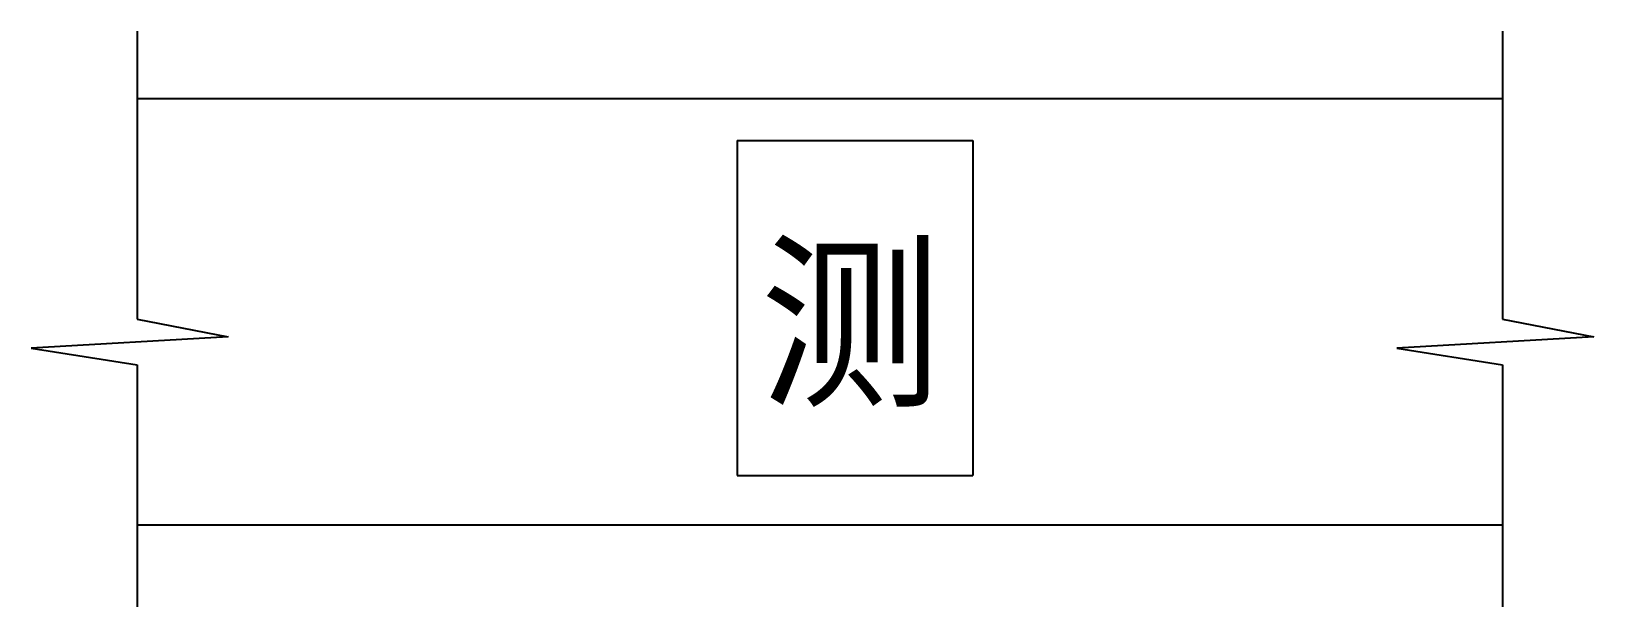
# Model space of a CAD drawing. Header units: metres. Extents: x -22519.1 to -22474.3, y -12491 to -12474.5.
import ezdxf

# ---------------------------------------------------------------- set-up
doc = ezdxf.new("R2010")
doc.units = ezdxf.units.M
doc.layers.add('1', color=7, linetype='Continuous')

msp = doc.modelspace()

# ---------------------------------------------------------------- linework, layer by layer
at = {"layer": '1'}
for p, q in [((-22516.07, -12474.49), (-22516.07, -12482.75)), ((-22476.88, -12474.49), (-22476.88, -12482.75)), ((-22476.88, -12476.43), (-22516.07, -12476.43)), ((-22498.85, -12477.63), (-22498.85, -12487.24)), ((-22498.85, -12477.63), (-22492.08, -12477.63)), ((-22492.08, -12477.63), (-22492.08, -12487.24)), ((-22516.07, -12482.75), (-22513.46, -12483.26)), ((-22476.88, -12482.75), (-22474.26, -12483.26)), ((-22513.46, -12483.26), (-22519.11, -12483.59)), ((-22474.26, -12483.26), (-22479.91, -12483.59)), ((-22519.11, -12483.59), (-22516.07, -12484.07)), ((-22479.91, -12483.59), (-22476.88, -12484.07)), ((-22516.07, -12484.07), (-22516.07, -12491.01)), ((-22476.88, -12484.07), (-22476.88, -12491.01)), ((-22498.85, -12487.24), (-22492.08, -12487.24)), ((-22476.88, -12488.67), (-22516.07, -12488.67))]:
    msp.add_line(p, q, dxfattribs=at)

# ---------------------------------------------------------------- texts
msp.add_text('测', height=4, dxfattribs=at).set_placement((-22498.19, -12484.85))

doc.saveas('drawing.dxf')
